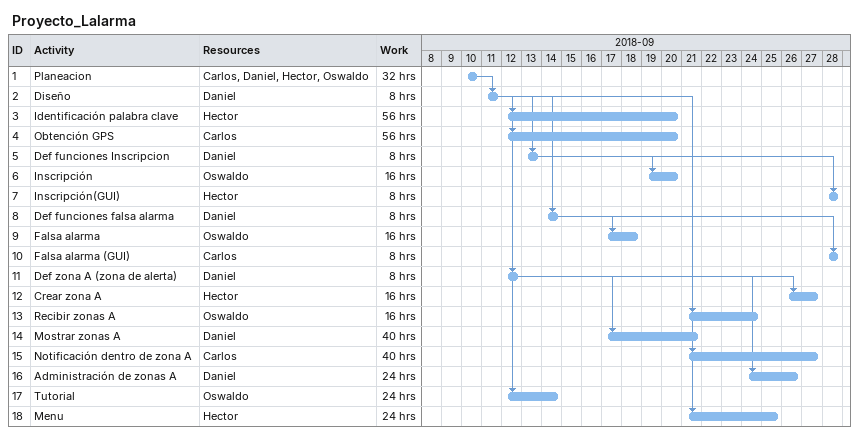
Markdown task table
Proyecto_Lalarma

| ID | Task | Start | Finish | Predecessors | Resources | Work (h) |
|---|---|---|---|---|---|---|
| 1 | Planeacion | 2018-09-10 | 2018-09-10 |  | Carlos, Daniel, Hector, Oswaldo | 32 |
| 2 | Diseño | 2018-09-11 | 2018-09-11 | 1 | Daniel | 8 |
| 3 | Identificación palabra clave | 2018-09-12 | 2018-09-20 | 2 | Hector | 56 |
| 4 | Obtención GPS | 2018-09-12 | 2018-09-20 | 2 | Carlos | 56 |
| 5 | Def funciones Inscripcion | 2018-09-13 | 2018-09-13 | 2 | Daniel | 8 |
| 6 | Inscripción | 2018-09-19 | 2018-09-20 | 5 | Oswaldo | 16 |
| 7 | Inscripción(GUI) | 2018-09-28 | 2018-09-28 | 5 | Hector | 8 |
| 8 | Def funciones falsa alarma | 2018-09-14 | 2018-09-14 | 2 | Daniel | 8 |
| 9 | Falsa alarma | 2018-09-17 | 2018-09-18 | 8 | Oswaldo | 16 |
| 10 | Falsa alarma (GUI) | 2018-09-28 | 2018-09-28 | 8 | Carlos | 8 |
| 11 | Def zona A (zona de alerta) | 2018-09-12 | 2018-09-12 | 2 | Daniel | 8 |
| 12 | Crear zona A | 2018-09-26 | 2018-09-27 | 11 | Hector | 16 |
| 13 | Recibir zonas A | 2018-09-21 | 2018-09-24 | 11 | Oswaldo | 16 |
| 14 | Mostrar zonas A | 2018-09-17 | 2018-09-21 | 11 | Daniel | 40 |
| 15 | Notificación dentro de zona A | 2018-09-21 | 2018-09-27 | 11 | Carlos | 40 |
| 16 | Administración de zonas A | 2018-09-24 | 2018-09-26 | 11 | Daniel | 24 |
| 17 | Tutorial | 2018-09-12 | 2018-09-14 | 2 | Oswaldo | 24 |
| 18 | Menu | 2018-09-21 | 2018-09-25 | 2 | Hector | 24 |
